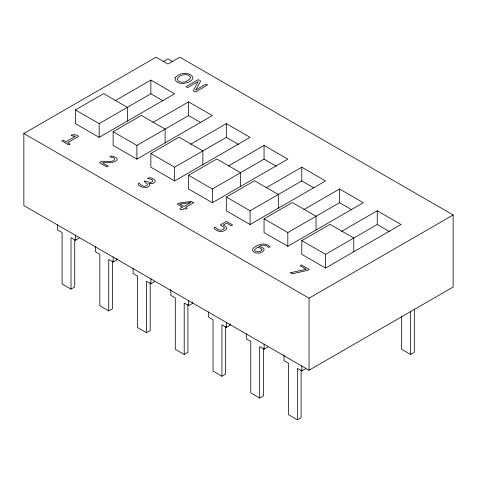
<?xml version="1.0" encoding="UTF-8"?>
<svg xmlns="http://www.w3.org/2000/svg" width="477" height="477" viewBox="0 0 477 477"><rect width="100%" height="100%" fill="white"/><g stroke="black" fill="none" stroke-linecap="round" stroke-linejoin="round"><path stroke-width="0.72" d="M195.898 89.962L200.471 81.358L200.292 80.714L199.034 79.933L197.621 79.945L185.982 86.713L187.735 87.571L198.116 81.537L193.423 90.451L193.972 91.495L195.576 91.972L207.567 84.924L205.849 84.19L195.91 89.968M23.85 133.506L156.057 57.174L167.94 64.037L179.823 57.174L453.15 214.978L453.15 287.023L309.06 370.212L23.85 205.545L23.85 133.506L309.06 298.167L453.15 214.978M115.112 100.713L150.857 80.076L174.624 93.796L99.162 137.364L75.396 123.638L75.396 109.919L103.622 93.623L127.389 107.349L127.389 121.069M162.937 61.777L167.94 58.892L172.942 61.777M75.396 109.919L99.162 123.638L150.857 93.796L163.062 100.844M152.843 122.494L188.588 101.857L212.354 115.577L136.893 159.145L113.127 145.425L113.127 131.706L141.353 115.41L165.12 129.13L165.12 142.85M113.127 131.706L136.893 145.425L188.588 115.577L200.793 122.625M190.573 144.281L226.319 123.638L250.085 137.364L174.624 180.932L150.857 167.206L150.857 153.487L179.084 137.191L202.85 150.911L202.85 164.637M150.857 153.487L174.624 167.206L226.319 137.364L238.524 144.412M74.728 239.931L74.728 286.981L71.013 289.122L71.013 237.665L75.467 240.235L79.182 238.095M228.304 166.062L264.049 145.425L287.816 159.145L212.354 202.713L188.588 188.993L188.588 175.268L216.814 158.978L240.581 172.698L240.581 186.418M188.588 175.268L212.354 188.993L264.049 159.145L276.255 166.193M112.459 260.979L112.459 308.762L108.744 310.909L108.744 259.446L113.198 262.022L116.913 259.876L116.913 258.409M266.035 187.849L301.78 167.206L325.547 180.932L250.085 224.5L226.319 210.774L226.319 197.055L254.545 180.759L278.312 194.479L278.312 208.205M226.319 197.055L250.085 210.774L301.78 180.932L313.985 187.98M150.189 282.766L150.189 330.543L146.475 332.69L146.475 281.233L150.929 283.803L154.643 281.663M303.766 209.63L339.511 188.993L363.277 202.713L287.816 246.281L264.049 232.561L264.049 218.836L292.276 202.54L316.042 216.266L316.042 229.986M264.049 218.836L287.816 232.561L339.511 202.713L351.716 209.761M187.92 304.547L187.92 352.33L184.205 354.471L184.205 303.014L188.665 305.59L192.374 303.444L192.374 301.977M341.496 231.417L377.241 210.774L401.008 224.5L325.547 268.068L301.78 254.342L301.78 240.623L330.006 224.327L353.773 238.047L353.773 251.773M301.78 240.623L325.547 254.342L377.241 224.5L389.447 231.548M225.651 326.328L225.651 374.111L221.936 376.258L221.936 324.801L226.396 327.371L230.105 325.231L230.105 323.758M263.382 348.115L263.382 395.898L259.667 398.039L259.667 346.582L264.127 349.158L267.835 347.012M301.112 369.896L301.112 417.679L297.398 419.826L297.398 368.369L301.858 370.939L305.566 368.793M401.676 316.245L401.676 349.325L410.59 354.471L414.304 352.33L414.304 308.959M71.013 289.122L62.099 283.976L62.099 232.52L57.645 229.944L57.645 224.798M108.744 310.909L99.83 305.763L99.83 254.301L95.376 251.731L95.376 246.585M146.475 332.69L137.561 327.544L137.561 276.088L133.107 273.512L133.107 268.366M184.205 354.471L175.292 349.325L175.292 297.869L170.838 295.299L170.838 289.414M221.936 376.258L213.022 371.112L213.022 319.656L208.568 317.08L208.568 311.934M259.667 398.039L250.753 392.893L250.753 341.437L246.299 338.867L246.299 333.721M297.398 419.826L288.484 414.68L288.484 363.224L284.03 360.648L284.03 354.769M410.59 311.099L410.59 354.471M377.241 210.774L377.241 224.5M339.511 188.993L339.511 202.713M325.547 254.342L325.547 268.068M309.06 298.167L309.06 370.212M301.78 167.206L301.78 180.932M301.858 365.793L301.858 370.939M287.816 232.561L287.816 246.281M264.127 344.012L264.127 349.158M264.049 145.425L264.049 159.145M250.085 210.774L250.085 224.5M226.396 322.225L226.396 327.371M226.319 123.638L226.319 137.364M212.354 188.993L212.354 202.713M188.588 101.857L188.588 115.577M188.665 300.444L188.665 305.59M174.624 167.206L174.624 180.932M150.929 278.657L150.929 283.803M150.857 80.076L150.857 93.796M136.893 145.425L136.893 159.145M113.198 256.876L113.198 262.022M99.162 123.638L99.162 137.364M75.467 235.089L75.467 240.235M224.333 227.994C223.147 231.345 217.733 230.463 215.974 227.911C215.747 226.235 212.843 227.911 214.567 228.811A10.315 5.957 0 0 0 217.381 230.683C221.835 233.658 231.947 228.405 223.123 225.144L226.635 223.117L231.106 225.699L232.651 224.965L226.998 221.656L225.794 221.68L220.326 224.971L223.796 227.159L224.333 227.994M108.023 166.044L106.514 166.753L99.604 162.764C101.404 159.181 110.956 163.659 114.438 159.819L114.468 158.573C114.194 156.838 108.011 157.654 110.473 156.128C112.81 155.77 115.714 156.808 117.05 158.823A4.043 2.337 0 0 1 116.799 160.332C112.93 163.694 107.158 162.359 102.472 162.794L108.023 166.044M147.792 178.386L151.758 179.585L152.515 180.193L152.509 181.379C150.553 184.951 138.783 176.764 147.411 184.247L147.31 185.034L146.564 185.714A2.934 1.693 0 0 1 142.987 186.036L140.602 184.671L139.099 183.013C134.854 185.756 146.558 189.202 148.419 186.602A3.995 2.307 0 0 0 149.611 184.969L149.331 184.062C146.838 182.035 153.057 184.748 153.886 182.78C154.942 182.327 155.752 180.938 154.763 179.996C153.022 178.589 149.903 176.74 147.792 178.386M69.904 144.126L68.467 144.787L61.837 140.793L63.083 140.19L65.874 141.752L75.39 136.255C64.973 135.474 76.737 133.256 78.538 136.362L67.537 142.712L69.904 144.126M269.91 246.758L268.712 247.521L266.738 245.923L263.799 245.154L261.748 245.381L258.796 246.531C272.373 248.857 256.006 257.699 252.387 250.109L252.524 249.179C256.423 244.427 265.242 241.547 269.91 246.758M190.55 77.423C188.862 82.151 179.817 84.351 177.152 79.349C178.863 74.656 187.89 72.415 190.55 77.423M175.107 77.846C174.737 85.997 189.464 84.268 192.613 78.926A6.183 3.566 0 0 0 192.416 76.38C187.801 71.443 179.113 72.85 175.107 77.846M193.668 202.707L185.607 207.447L187.02 208.264L186.698 208.872L185.648 209.057L184.235 208.24C182.619 211.359 176.418 208.795 182.572 207.28L177.253 204.055L179.048 203.172L191.11 201.36L193.668 202.707M262.028 249.751C260.657 251.957 257.103 252.506 255.052 250.896A2.534 1.461 0 0 1 254.688 249.662L257.502 247.313L260.925 248.344L262.028 249.751M290.612 272.725L291.626 273.613L292.58 273.744L307.832 270.262L309.251 269.451L301.261 264.878L300.248 265.778L306.258 269.243L290.612 272.725M190.812 202.522L183.943 206.487L179.901 204.156L190.812 202.522"/></g></svg>
